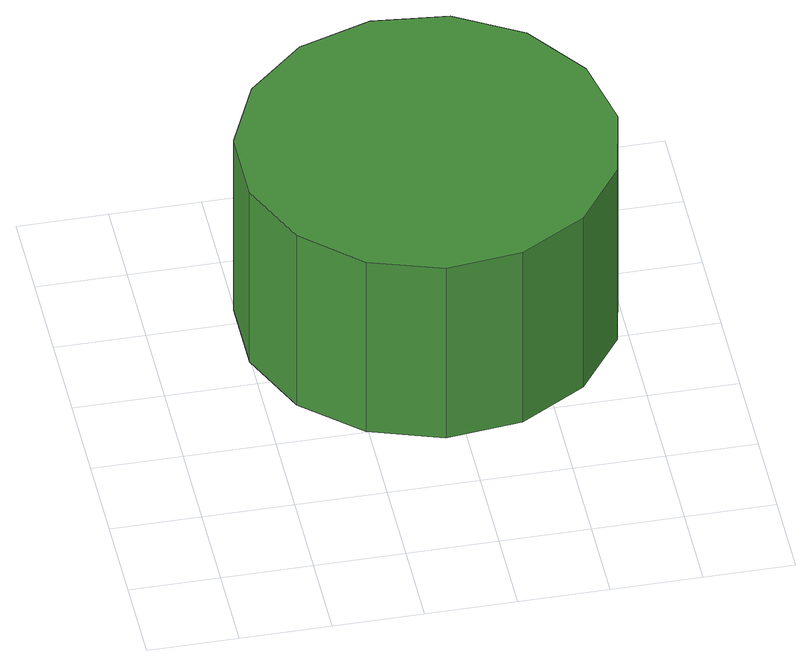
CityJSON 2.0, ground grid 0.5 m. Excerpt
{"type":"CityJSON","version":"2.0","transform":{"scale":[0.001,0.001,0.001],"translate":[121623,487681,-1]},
"CityObjects":{
"tree1":{"type":"SolitaryVegetationObject","attributes":{"function":"something"},"geometry":[{"type":"MultiSurface","lod":"1","boundaries":[[[0,1,2,3,4,5,6,7,8,9,10,11,12,13,14]],[[15,16,17,18,19,20,21,22,23,24,25,26,27,28,29]],[[0,29,28,1]],[[1,28,27,2]],[[2,27,26,3]],[[3,26,25,4]],[[4,25,24,5]],[[5,24,23,6]],[[6,23,22,7]],[[7,22,21,8]],[[8,21,20,9]],[[9,20,19,10]],[[10,19,18,11]],[[11,18,17,12]],[[12,17,16,13]],[[13,16,15,14]],[[14,15,29,0]]]}]}
},
"vertices":[
[2523,1896,1958],[2434,2313,1958],[2183,2658,1958],[1814,2872,1958],[1389,2916,1958],[983,2784,1958],[666,2499,1958],[492,2109,1958],[492,1682,1958],[666,1292,1958],[983,1007,1958],[1389,875,1958],[1814,919,1958],[2183,1133,1958],[2434,1478,1958],[2434,1478,775],[2183,1133,775],[1814,919,775],[1389,875,775],[983,1007,775],[666,1292,775],[492,1682,775],[492,2109,775],[666,2499,775],[983,2784,775],[1389,2916,775],[1814,2872,775],[2183,2658,775],[2434,2313,775],[2523,1896,775]
]}
